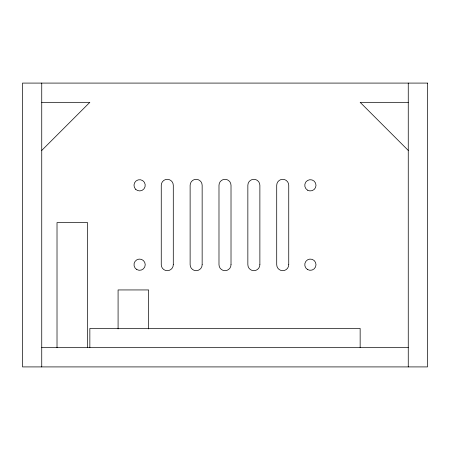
<?xml version="1.0" encoding="UTF-8"?>
<svg xmlns="http://www.w3.org/2000/svg" width="450" height="450" viewBox="0 0 450 450"><rect width="100%" height="100%" fill="white"/><g stroke="black" fill="none" stroke-linecap="round" stroke-linejoin="round"><path stroke-width="0.67" d="M41.743 150.435L89.848 102.33L41.743 102.33M408.257 102.33L360.152 102.33L408.257 150.435M41.743 347.67L408.257 347.67M408.257 83.087L408.257 366.913M360.152 347.67L360.152 328.427L89.848 328.427L89.848 347.67M148.635 328.888L148.635 289.941L118.086 289.941L118.086 328.888M87.564 347.67L87.564 222.593L57.015 222.593L57.015 347.67M41.743 83.087L41.743 366.913M427.5 83.087L22.5 83.087L22.5 366.913L427.5 366.913L427.5 83.087M288.743 264.684L288.743 185.316A6.013 6.013 0 0 0 282.729 179.303A6.013 6.013 0 0 0 276.711 185.316L276.711 264.684A6.013 6.013 0 0 0 282.729 270.697A6.013 6.013 0 0 0 288.743 264.684M259.875 264.684L259.875 185.316A6.013 6.013 0 0 0 253.862 179.303A6.013 6.013 0 0 0 247.849 185.316L247.849 264.684A6.013 6.013 0 0 0 253.862 270.697A6.013 6.013 0 0 0 259.875 264.684M231.013 264.684L231.013 185.316A6.013 6.013 0 0 0 225 179.303A6.013 6.013 0 0 0 218.987 185.316L218.987 264.684A6.013 6.013 0 0 0 225 270.697A6.013 6.013 0 0 0 231.013 264.684M202.151 264.684L202.151 185.316A6.013 6.013 0 0 0 196.138 179.303A6.013 6.013 0 0 0 190.125 185.316L190.125 264.684A6.013 6.013 0 0 0 196.138 270.697A6.013 6.013 0 0 0 202.151 264.684M173.289 264.684L173.289 185.316A6.013 6.013 0 0 0 167.271 179.303A6.013 6.013 0 0 0 161.257 185.316L161.257 264.684A6.013 6.013 0 0 0 167.271 270.697A6.013 6.013 0 0 0 173.289 264.684M307.575 269.556A5.619 5.619 0 0 0 316.007 264.684A5.619 5.619 0 0 0 307.575 259.819A5.619 5.619 0 0 0 307.575 269.556M307.575 190.181A5.619 5.619 0 0 0 316.007 185.316A5.619 5.619 0 0 0 307.575 180.444A5.619 5.619 0 0 0 307.575 190.181M135.636 189.287A5.619 5.619 0 0 0 145.041 186.767A5.619 5.619 0 0 0 138.156 179.882A5.619 5.619 0 0 0 135.636 189.287M136.8 269.556A5.619 5.619 0 0 0 145.232 264.684A5.619 5.619 0 0 0 136.8 259.819A5.619 5.619 0 0 0 136.8 269.556"/></g></svg>
